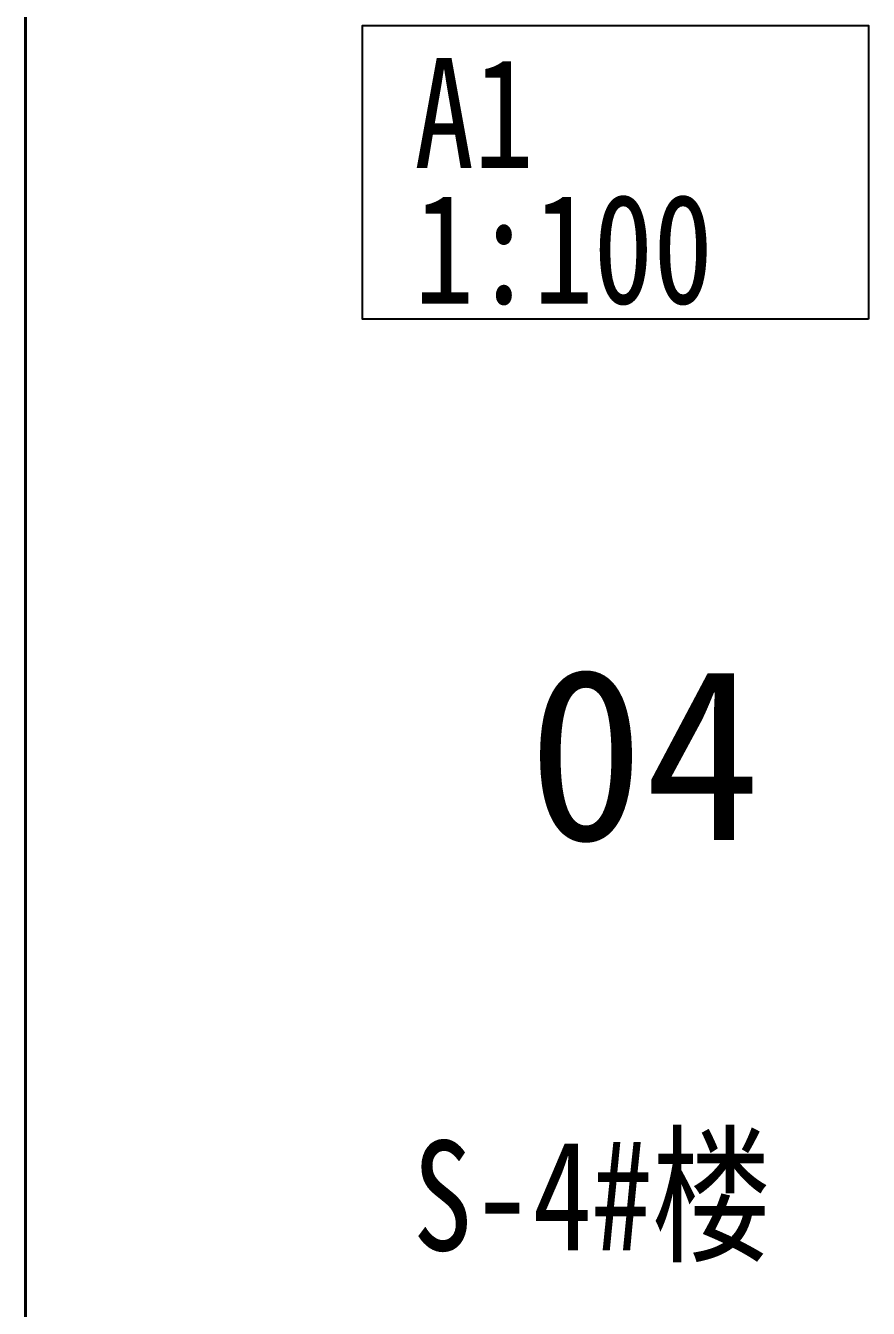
# Model space of a CAD drawing. Extents: x 1725261 to 1937680, y 860327 to 1571294.
# Drawn here: x 1739683 to 1791341, y 1201291 to 1279917 of the extents above; entities that cross this region are included whole.
import ezdxf

# ---------------------------------------------------------------- set-up
doc = ezdxf.new("R2010")
doc.units = 0
doc.header["$LTSCALE"] = 1000
doc.header["$MEASUREMENT"] = 0
for name, color, linetype in [('DIM_SYMB', 3, 'Continuous'), ('text', 7, 'Continuous'), ('图框', 140, 'Continuous')]:
    doc.layers.add(name, color=color, linetype=linetype)
doc.layers.add('ZC', color=6, linetype='Continuous', lineweight=40)
doc.styles.add('C', font='simhei.ttf')
doc.styles.add('黑体', font='simhei.ttf')

msp = doc.modelspace()

# ---------------------------------------------------------------- linework, layer by layer
at = {"layer": 'ZC', "color": 8}
msp.add_lwpolyline([(1739683.5, 1571293.5), (1937680, 1571293.5), (1937680, 938724.9), (1739683.5, 938724.9)], close=True, dxfattribs=at)
at = {"layer": '图框', "color": 2}
msp.add_lwpolyline([(1791341.1, 1261917.1), (1760341.1, 1261917.1), (1760341.1, 1279917.1), (1791341.1, 1279917.1)], close=True, dxfattribs=at)

# ---------------------------------------------------------------- texts
at = {"layer": 'DIM_SYMB', "color": 6, "style": 'C'}
msp.add_text('04', height=10514.77, dxfattribs=at).set_placement((1770458, 1230001))
at = {"layer": 'text', "color": 2, "style": '黑体', "width": 0.8}
msp.add_text('S-4#楼', height=6729.45, dxfattribs=at).set_placement((1763414, 1204842.2))
at = {"layer": '图框', "color": 2, "style": '黑体', "width": 0.8}
for s, p in [('A1', (1763504.2, 1271199.9)), ('1:100', (1763504.2, 1262873.8))]:
    msp.add_text(s, height=6729.45, dxfattribs=at).set_placement(p)

doc.saveas('drawing.dxf')
